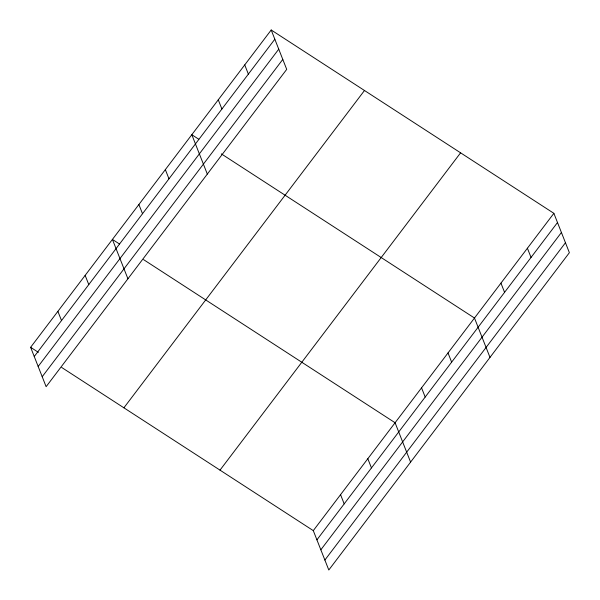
<?xml version="1.0" encoding="UTF-8"?>
<svg xmlns="http://www.w3.org/2000/svg" width="600" height="600" viewBox="0 0 600 600"><rect width="100%" height="100%" fill="white"/><g stroke="black" fill="none" stroke-linecap="round" stroke-linejoin="round"><path stroke-width="0.9" d="M271.2 30L286.71 69.367L46.125 386.678L30.622 347.31L271.2 30L553.875 213.322L569.377 252.69L328.8 570L313.29 530.632L61.71 367.478M34.245 356.52L274.83 39.21M38.168 366.472L278.752 49.162M42.203 376.725L282.788 59.415M123.9 407.805L364.485 90.495M220.005 470.138L460.59 152.828M313.29 530.632L553.875 213.322M316.92 539.842L557.498 222.532M320.835 549.795L561.42 232.485M324.877 560.048L565.463 242.737M198.803 139.252L191.812 134.715L207.315 174.083M221.347 153.87L474.48 318.03L489.99 357.405M119.415 243.96L112.417 239.423L127.927 278.79M143.512 259.59L395.085 422.745L410.595 462.112M30.622 347.31L38.392 352.35M527.408 248.228L531.037 257.438M500.947 283.132L504.57 292.343M448.02 352.935L451.643 362.145M421.553 387.84L425.183 397.05M244.74 64.905L248.362 74.115M367.822 458.707L371.452 467.918M218.272 99.81L221.903 109.02M340.553 494.67L344.183 503.88M165.345 169.62L168.975 178.822M138.885 204.517L142.507 213.728M85.148 275.385L88.778 284.595M57.885 311.347L61.515 320.558"/></g></svg>
